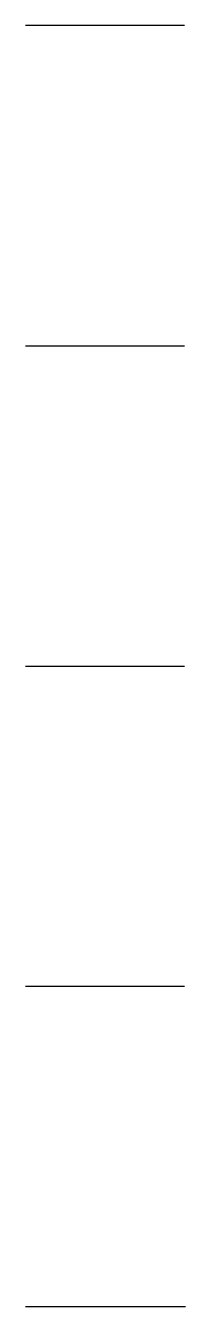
# Model space of a CAD drawing. Header units: metres. Extents: x 0 to 2, y 0 to 16.
import ezdxf

# ---------------------------------------------------------------- set-up
doc = ezdxf.new("R2010")
doc.units = ezdxf.units.M

msp = doc.modelspace()

# ---------------------------------------------------------------- linework, layer by layer
for points in [[(1.99, 16), (0, 16)], [(0, 12), (1.99, 12)], [(0, 8), (1.99, 8)], [(0, 4), (1.99, 4)], [(0, 0), (2, 0)]]:
    msp.add_lwpolyline(points)

doc.saveas('drawing.dxf')
